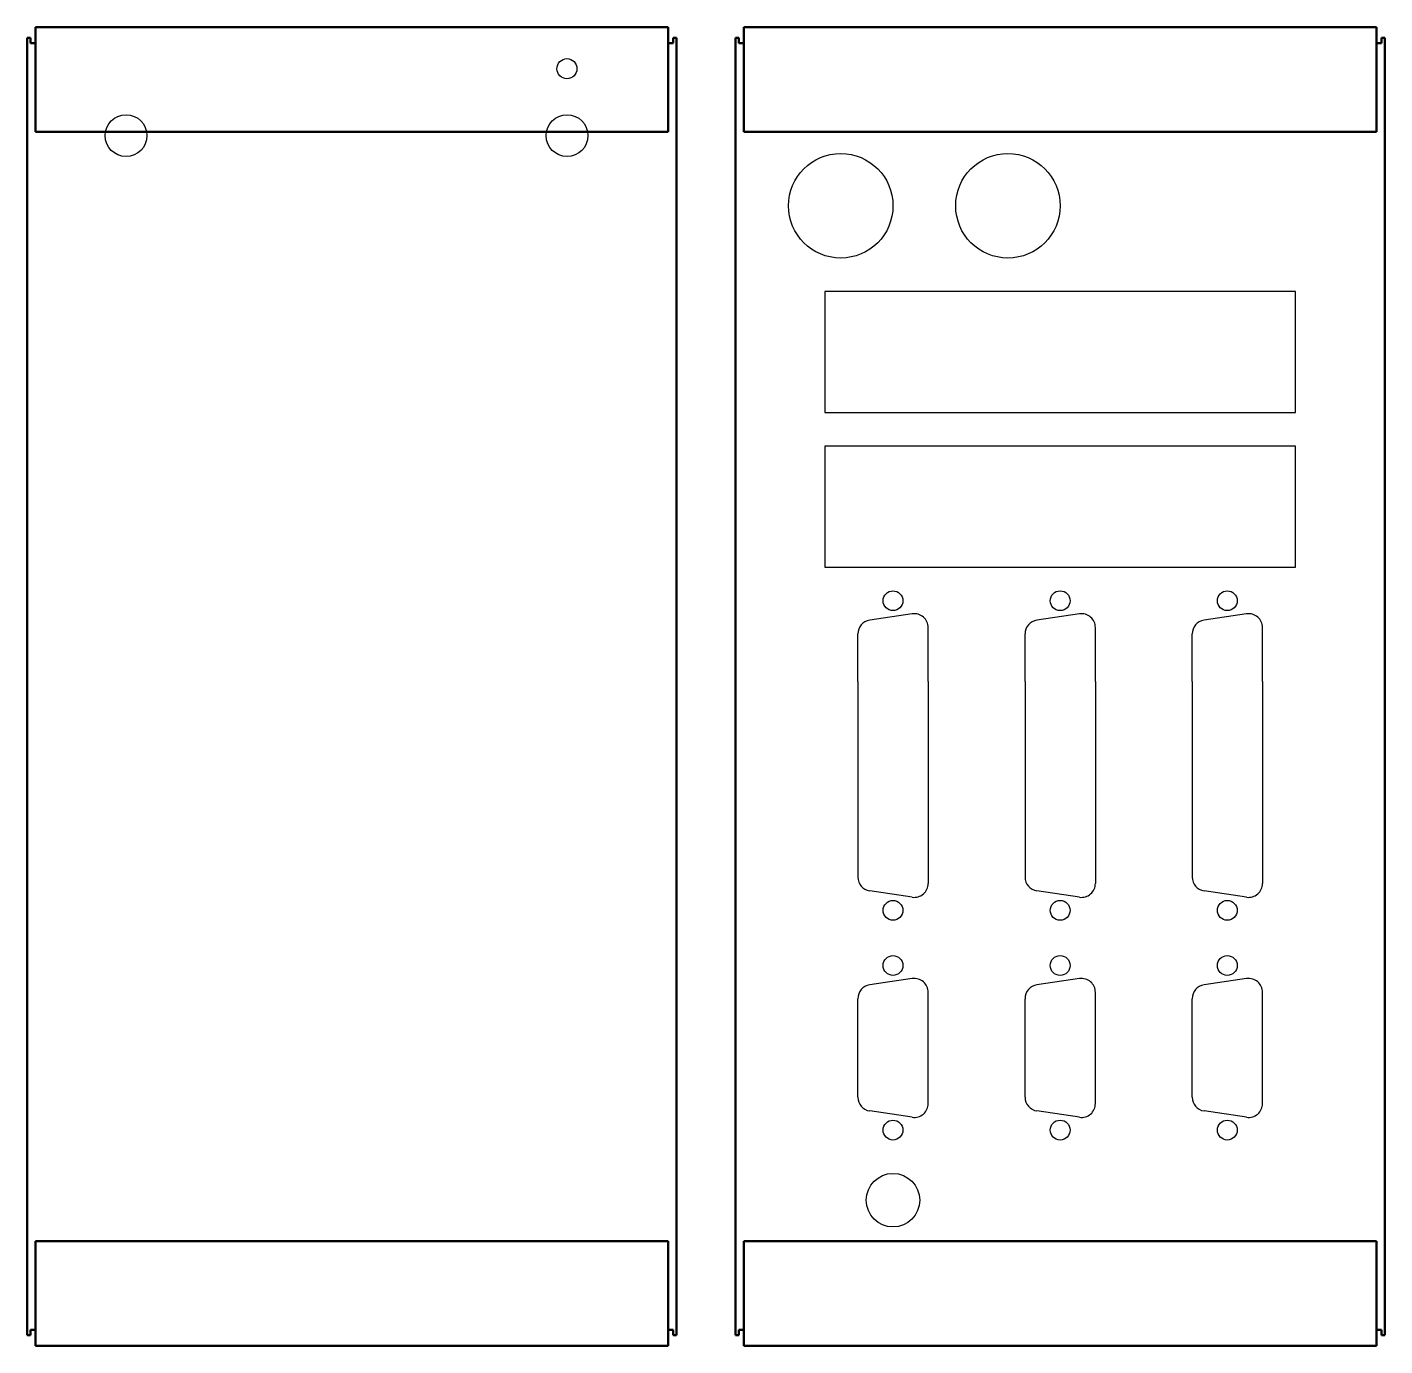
# Model space of a CAD drawing. Header units: inches. Extents: x 1.26 to 9.38, y 0.88 to 8.77.
import ezdxf

# ---------------------------------------------------------------- set-up
doc = ezdxf.new("R2010")
doc.units = ezdxf.units.IN
doc.header["$MEASUREMENT"] = 0
doc.layers.add('20', color=178, linetype='Continuous')
doc.layers.add('Visible (ANSI)', color=7, linetype='Continuous', lineweight=50)

msp = doc.modelspace()

# ---------------------------------------------------------------- linework, layer by layer
for p, q in [((8.8456, 7.1862), (6.0316, 7.1862)), ((6.0316, 7.1862), (6.0316, 6.4612)), ((6.4386, 7.1862), (6.4386, 7.1862)), ((8.8456, 6.4612), (8.8456, 7.1862)), ((6.0316, 6.4612), (8.8456, 6.4612)), ((8.8456, 6.2612), (6.0316, 6.2612)), ((6.0316, 6.2612), (6.0316, 5.5362)), ((8.8456, 5.5362), (8.8456, 6.2612)), ((6.0316, 5.5362), (8.8456, 5.5362)), ((6.5542, 5.2577), (6.2993, 5.2197)), ((7.5542, 5.2577), (7.2993, 5.2197)), ((8.5542, 5.2577), (8.2993, 5.2197)), ((6.2284, 4.8522), (6.2284, 5.1375)), ((6.6496, 4.8522), (6.6496, 5.1754)), ((7.2284, 4.8522), (7.2284, 5.1375)), ((7.6496, 4.8522), (7.6496, 5.1754)), ((8.2284, 4.8522), (8.2284, 5.1375)), ((8.6496, 4.8522), (8.6496, 5.1754)), ((6.2284, 4.8522), (6.2284, 3.683)), ((6.6496, 4.8522), (6.6496, 3.645)), ((7.2284, 4.8522), (7.2284, 3.683)), ((7.6496, 4.8522), (7.6496, 3.645)), ((8.2284, 4.8522), (8.2284, 3.683)), ((8.6496, 4.8522), (8.6496, 3.645)), ((6.5542, 3.5628), (6.2993, 3.6007)), ((7.5542, 3.5628), (7.2993, 3.6007)), ((8.5542, 3.5628), (8.2993, 3.6007)), ((6.5542, 3.0757), (6.2993, 3.0377)), ((7.5542, 3.0757), (7.2993, 3.0377)), ((8.5542, 3.0757), (8.2993, 3.0377)), ((6.2284, 2.3665), (6.2284, 2.9555)), ((6.6496, 2.3286), (6.6496, 2.9934)), ((7.2284, 2.3665), (7.2284, 2.9555)), ((7.6496, 2.3286), (7.6496, 2.9934)), ((8.2284, 2.3665), (8.2284, 2.9555)), ((8.6496, 2.3286), (8.6496, 2.9934)), ((6.5542, 2.2464), (6.2993, 2.2843)), ((7.5542, 2.2464), (7.2993, 2.2843)), ((8.5542, 2.2464), (8.2993, 2.2843))]:
    msp.add_line(p, q)
for centre, radius in [((4.488, 8.5187), 0.06), ((1.8504, 8.1182), 0.1251), ((4.4886, 8.1182), 0.1251), ((6.1261, 7.6987), 0.3125), ((7.1261, 7.6987), 0.3125), ((6.4386, 5.3362), 0.0592), ((7.4386, 5.3362), 0.0592), ((8.4386, 5.3362), 0.0592), ((6.4386, 3.4842), 0.0592), ((7.4386, 3.4842), 0.0592), ((8.4386, 3.4842), 0.0592), ((6.4386, 3.1542), 0.0592), ((7.4386, 3.1542), 0.0592), ((8.4386, 3.1542), 0.0592), ((6.4386, 2.1696), 0.0592), ((7.4386, 2.1696), 0.0592), ((8.4386, 2.1696), 0.0592), ((6.4386, 1.7504), 0.16)]:
    msp.add_circle(centre, radius)
for centre, start, end in [((6.3115, 5.1375), 98.46024, 180), ((6.5664, 5.1754), 0, 98.46024), ((7.3115, 5.1375), 98.46024, 180), ((7.5664, 5.1754), 0, 98.46024), ((8.3115, 5.1375), 98.46024, 180), ((8.5664, 5.1754), 0, 98.46024), ((6.3115, 3.683), 180, 261.53976), ((7.3115, 3.683), 180, 261.53976), ((8.3115, 3.683), 180, 261.53976), ((6.5664, 3.645), 261.53976, 0), ((7.5664, 3.645), 261.53976, 0), ((8.5664, 3.645), 261.53976, 0), ((6.3115, 2.9555), 98.46024, 180), ((6.5664, 2.9934), 0, 98.46024), ((7.3115, 2.9555), 98.46024, 180), ((7.5664, 2.9934), 0, 98.46024), ((8.3115, 2.9555), 98.46024, 180), ((8.5664, 2.9934), 0, 98.46024), ((6.3115, 2.3665), 180, 261.53976), ((7.3115, 2.3665), 180, 261.53976), ((8.3115, 2.3665), 180, 261.53976), ((6.5664, 2.3286), 261.53976, 0), ((7.5664, 2.3286), 261.53976, 0), ((8.5664, 2.3286), 261.53976, 0)]:
    msp.add_arc(centre, 0.0831, start, end)
at = {"layer": '20'}
msp.add_circle((4.4886, 8.1182), 0.1251, dxfattribs=at)
at = {"layer": 'Visible (ANSI)'}
for p, q in [((1.2587, 8.7031), (1.2787, 8.7031)), ((1.2587, 0.9432), (1.2587, 8.7031)), ((1.2787, 8.6711), (1.2787, 8.7031)), ((1.3087, 8.6711), (1.3087, 8.7671)), ((1.3087, 8.7671), (5.0936, 8.7671)), ((5.0936, 8.7671), (5.0936, 8.6711)), ((5.1236, 8.7031), (5.1437, 8.7031)), ((5.1236, 8.6711), (5.1236, 8.7031)), ((5.1437, 8.7031), (5.1437, 0.9432)), ((5.4961, 8.7031), (5.5161, 8.7031)), ((5.4961, 0.9432), (5.4961, 8.7031)), ((5.5161, 8.6711), (5.5161, 8.7031)), ((5.5461, 8.6711), (5.5461, 8.7671)), ((5.5461, 8.7671), (9.331, 8.7671)), ((9.331, 8.7671), (9.331, 8.6711)), ((9.361, 8.7031), (9.3811, 8.7031)), ((9.361, 8.6711), (9.361, 8.7031)), ((9.3811, 8.7031), (9.3811, 0.9432)), ((1.3087, 8.6711), (1.2787, 8.6711)), ((1.3087, 8.6711), (1.3087, 8.1417)), ((5.0936, 8.1417), (5.0936, 8.6711)), ((5.1236, 8.6711), (5.0936, 8.6711)), ((5.5461, 8.6711), (5.5161, 8.6711)), ((5.5461, 8.6711), (5.5461, 8.1417)), ((9.331, 8.1417), (9.331, 8.6711)), ((9.361, 8.6711), (9.331, 8.6711)), ((1.3087, 8.1417), (5.0936, 8.1417)), ((5.5461, 8.1417), (9.331, 8.1417)), ((5.0936, 1.5046), (1.3087, 1.5046)), ((1.3087, 1.5046), (1.3087, 0.9752)), ((5.0936, 0.9752), (5.0936, 1.5046)), ((9.331, 1.5046), (5.5461, 1.5046)), ((5.5461, 1.5046), (5.5461, 0.9752)), ((9.331, 0.9752), (9.331, 1.5046)), ((1.2787, 0.9752), (1.2787, 0.9432)), ((1.2787, 0.9752), (1.3087, 0.9752)), ((1.3087, 0.8791), (1.3087, 0.9752)), ((5.0936, 0.9752), (5.0936, 0.8791)), ((5.0936, 0.9752), (5.1236, 0.9752)), ((5.1236, 0.9752), (5.1236, 0.9432)), ((5.5161, 0.9752), (5.5161, 0.9432)), ((5.5161, 0.9752), (5.5461, 0.9752)), ((5.5461, 0.8791), (5.5461, 0.9752)), ((9.331, 0.9752), (9.331, 0.8791)), ((9.331, 0.9752), (9.361, 0.9752)), ((9.361, 0.9752), (9.361, 0.9432)), ((1.2787, 0.9432), (1.2587, 0.9432)), ((5.1437, 0.9432), (5.1236, 0.9432)), ((5.5161, 0.9432), (5.4961, 0.9432)), ((9.3811, 0.9432), (9.361, 0.9432)), ((5.0936, 0.8791), (1.3087, 0.8791)), ((9.331, 0.8791), (5.5461, 0.8791))]:
    msp.add_line(p, q, dxfattribs=at)

doc.saveas('drawing.dxf')
